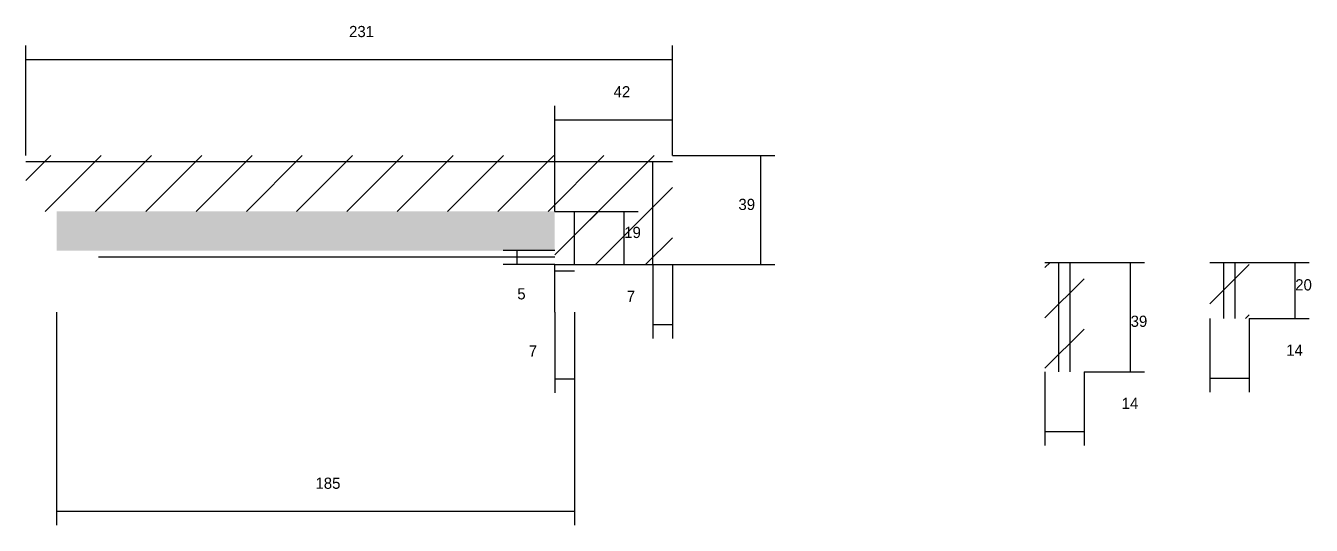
# Model space of a CAD drawing. Header units: metres. Extents: x 2527 to 4392, y -5732 to -5518.
# Drawn here: x 2527.3 to 2986.5, y -5731.8 to -5553.5 of the extents above; entities that cross this region are included whole.
import ezdxf

# ---------------------------------------------------------------- set-up
doc = ezdxf.new("R2010")
doc.units = ezdxf.units.M
for name, color, linetype in [('COTA', 241, 'Continuous'), ('Hachura', 253, 'Continuous'), ('Painéis', 200, 'Continuous'), ('SARR_2.2x7', 40, 'Continuous'), ('SARR_EDITAR', 141, 'Continuous')]:
    doc.layers.add(name, color=color, linetype=linetype)

msp = doc.modelspace()

# ---------------------------------------------------------------- hatches: boundary and pattern name
at = {"layer": 'COTA'}
h = msp.add_hatch(dxfattribs=at)
h.set_pattern_fill('AR-CONC', scale=0.03)
h.paths.add_polyline_path([(2716.3, -5633.8), (2716.3, -5619.8), (2538.3, -5619.8), (2538.3, -5633.8)])
at = {"layer": 'Hachura'}
h = msp.add_hatch(dxfattribs=at)
h.set_pattern_fill('ANSI31', scale=4)
h.paths.add_polyline_path([(2527.3, -5599.8), (2527.3, -5619.8), (2716.3, -5619.8), (2716.3, -5638.8), (2758.3, -5638.8), (2758.3, -5599.8)])
h = msp.add_hatch(dxfattribs=at)
h.set_pattern_fill('ANSI31', scale=4)
h.paths.add_polyline_path([(2740.6, -5638.7), (2740.6, -5619.9), (2740.6, -5619.9), (2725.6, -5619.9), (2725.6, -5619.9), (2725.6, -5638.7), (2725.6, -5638.7), (2740.6, -5638.7)])
h = msp.add_hatch(dxfattribs=at)
h.set_pattern_fill('ANSI31', scale=4)
h.paths.add_polyline_path([(2905.4, -5638), (2891.4, -5638), (2891.4, -5677), (2905.4, -5677)])
h = msp.add_hatch(dxfattribs=at)
h.set_pattern_fill('ANSI31', scale=4)
h.paths.add_polyline_path([(2964.3, -5638), (2950.3, -5638), (2950.3, -5658), (2964.3, -5658)])

# ---------------------------------------------------------------- linework, layer by layer
at = {"layer": 'COTA'}
for p, q in [((2527.3, -5599.8), (2527.3, -5560.6)), ((2758.3, -5599.8), (2758.3, -5560.6)), ((2527.3, -5565.6), (2758.3, -5565.6)), ((2716.3, -5619.8), (2716.3, -5582.1)), ((2758.3, -5599.8), (2758.3, -5582.1)), ((2716.3, -5587.1), (2758.3, -5587.1)), ((2758.3, -5599.8), (2794.9, -5599.8)), ((2789.9, -5638.8), (2789.9, -5599.8)), ((2716.3, -5619.8), (2746.1, -5619.8)), ((2741.1, -5638.8), (2741.1, -5619.8)), ((2716.3, -5633.8), (2697.9, -5633.8)), ((2702.9, -5638.8), (2702.9, -5633.8)), ((2716.3, -5638.8), (2697.9, -5638.8)), ((2723.3, -5638.8), (2746.1, -5638.8)), ((2751.3, -5638.8), (2751.3, -5665.1)), ((2758.3, -5638.8), (2794.9, -5638.8)), ((2758.3, -5638.8), (2758.3, -5665.1)), ((2905.4, -5638), (2927, -5638)), ((2922, -5677), (2922, -5638)), ((2964.3, -5638), (2985.8, -5638)), ((2980.8, -5658), (2980.8, -5638)), ((2538.3, -5655.8), (2538.3, -5731.8)), ((2716.3, -5655.8), (2716.3, -5684.6)), ((2723.3, -5655.8), (2723.3, -5731.8)), ((2723.3, -5655.8), (2723.3, -5684.6)), ((2751.3, -5660.1), (2758.3, -5660.1)), ((2950.3, -5658), (2950.3, -5684.3)), ((2964.3, -5658), (2985.8, -5658)), ((2964.3, -5658), (2964.3, -5684.3)), ((2716.3, -5679.6), (2723.3, -5679.6)), ((2891.4, -5677), (2891.4, -5703.3)), ((2905.4, -5677), (2927, -5677)), ((2905.4, -5677), (2905.4, -5703.3)), ((2950.3, -5679.3), (2964.3, -5679.3)), ((2891.4, -5698.3), (2905.4, -5698.3)), ((2538.3, -5726.8), (2723.3, -5726.8))]:
    msp.add_line(p, q, dxfattribs=at)
at = {"layer": 'Painéis'}
for p, q in [((2716.3, -5638.8), (2758.3, -5638.8)), ((2891.4, -5638), (2905.4, -5638)), ((2950.3, -5638), (2964.3, -5638))]:
    msp.add_line(p, q, dxfattribs=at)
at = {"layer": 'SARR_2.2x7'}
for p, q in [((2527.3, -5602), (2758.3, -5602)), ((2751.3, -5638.8), (2751.3, -5602)), ((2716.3, -5619.8), (2723.3, -5619.8)), ((2723.3, -5638.8), (2723.3, -5619.8)), ((2553.3, -5636), (2716.3, -5636)), ((2716.3, -5655.8), (2716.3, -5638.8)), ((2716.3, -5641), (2723.3, -5641))]:
    msp.add_line(p, q, dxfattribs=at)
at = {"layer": 'SARR_EDITAR'}
for p, q in [((2896.4, -5677), (2896.4, -5638)), ((2900.4, -5677), (2900.4, -5638)), ((2955.3, -5658), (2955.3, -5638)), ((2959.3, -5658), (2959.3, -5638))]:
    msp.add_line(p, q, dxfattribs=at)

# ---------------------------------------------------------------- texts
at = {"layer": 'COTA'}
for s, p in [('231', (2642.8, -5557.6)), ('42', (2737.3, -5579.1)), ('39', (2781.9, -5619.3)), ('19', (2741.1, -5629.3)), ('20', (2980.8, -5648)), ('5', (2702.9, -5651.2)), ('7', (2742, -5652.1)), ('39', (2922, -5661)), ('7', (2707, -5671.6)), ('14', (2977.6, -5671.3)), ('14', (2918.8, -5690.3)), ('185', (2630.8, -5718.8))]:
    msp.add_text(s, height=4, dxfattribs=at).set_placement(p)

doc.saveas('drawing.dxf')
